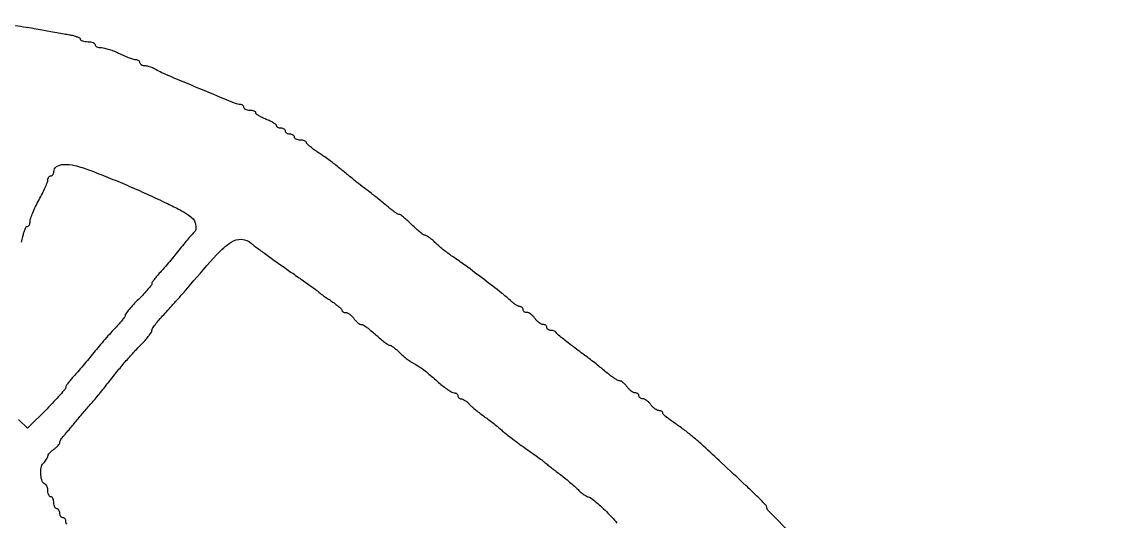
# Model space of a CAD drawing. Extents: x 375 to 2700, y 57 to 443.
# Drawn here: x 2333.2 to 2700, y 274.8 to 442.8 of the extents above; entities that cross this region are included whole.
import ezdxf

# ---------------------------------------------------------------- set-up
doc = ezdxf.new("R2010")
doc.units = 0

msp = doc.modelspace()

# ---------------------------------------------------------------- linework, layer by layer
for points in [[(2311.038966, 442.808116, 0.000006), (1547.582496, 442.770395, 0.000004), (781.411696, 442.718569, 0.042202)], [(2638.70891, 223.457451, -0.000099), (2611.574739, 250.952461, -0.0001), (2584.457334, 278.452316, -0.197041), (2584, 279.567762, 0.196981), (2583.716473, 280.259519, 0.004412), (2581.122566, 282.84623, 0.005462), (2576.983212, 286.814201, 0.000865), (2568.759631, 294.5, 0.002276), (2562.704622, 300.088208, 0.01011), (2559.066212, 303.282923, 0.01542), (2556.1008, 305.629859, 0.01202), (2552.742795, 308, -0.012854), (2551.313639, 309.0123, -0.01849), (2550.107091, 309.985937, -0.014495), (2549.182058, 310.838986, -0.199526), (2549.006833, 311.25, 0.165979), (2548.906233, 311.53615, 0.094231), (2548.62623, 311.779688, 0.075548), (2548.210569, 311.944332, 0.056644), (2547.720759, 312, -0.115942), (2547.128761, 312.139145, -0.043072), (2546.393849, 312.5875, -0.039803), (2545.646083, 313.234732, -0.038332), (2545, 314, 0.038332), (2544.353917, 314.765268, 0.039803), (2543.606151, 315.4125, 0.043072), (2542.871239, 315.860855, 0.115942), (2542.279241, 316, -0.07663), (2541.790518, 316.075344, -0.089631), (2541.375777, 316.29375, -0.10076), (2541.098521, 316.618634, -0.127083), (2541, 317, 0.127083), (2540.901479, 317.381366, 0.10076), (2540.624223, 317.70625, 0.089631), (2540.209482, 317.924656, 0.07663), (2539.720759, 318, -0.115942), (2539.128761, 318.139145, -0.043072), (2538.393849, 318.5875, -0.039803), (2537.646083, 319.234732, -0.038332), (2537, 320, 0.031071), (2536.372484, 320.765534, 0.035326), (2535.679588, 321.412859, 0.03795), (2535.022185, 321.86738, 0.13274), (2534.529241, 322.001221, -0.120402), (2533.959271, 322.141208, -0.017831), (2532.921089, 322.730329, -0.019227), (2531.724059, 323.532244, -0.015481), (2530.5, 324.481574, 0.001368), (2527.469887, 326.971672, 0.005969), (2525.655066, 328.418978, 0.004852), (2523.648312, 329.949494, 0.000693), (2519.5, 333.041184, -0.005019), (2517.176916, 334.804023, -0.007277), (2515.164583, 336.410535, -0.004062), (2513.504009, 337.799033, -0.112483), (2513.166667, 338.25, 0.12921), (2512.936478, 338.537453, 0.058488), (2512.515104, 338.779687, 0.052342), (2511.983289, 338.944374, 0.048968), (2511.416667, 339, -0.068857), (2510.8752, 339.074923, -0.085122), (2510.416146, 339.29375, -0.099913), (2510.109202, 339.618662, -0.140362), (2510, 340, 0.127083), (2509.901479, 340.381366, 0.10076), (2509.624223, 340.70625, 0.089631), (2509.209482, 340.924656, 0.07663), (2508.720759, 341, -0.115942), (2508.128761, 341.139145, -0.043072), (2507.393849, 341.5875, -0.039803), (2506.646083, 342.234732, -0.038332), (2506, 343, 0.038332), (2505.353917, 343.765268, 0.039803), (2504.606151, 344.4125, 0.043072), (2503.871239, 344.860855, 0.115942), (2503.279241, 345, -0.07663), (2502.790518, 345.075344, -0.089631), (2502.375777, 345.29375, -0.10076), (2502.098521, 345.618634, -0.127083), (2502, 346, 0.102684), (2501.920799, 346.381587, 0.098731), (2501.695753, 346.70625, 0.097045), (2501.359597, 346.92379, 0.095508), (2500.964267, 347, -0.115842), (2500.425704, 347.126474, -0.024807), (2499.582339, 347.599232, -0.024668), (2498.637981, 348.259045, -0.021321), (2497.714267, 349.039938, 0.02026), (2494.73092, 351.572878, 0.003342), (2488.748531, 356.184568, 0.003864), (2482.577399, 360.80151, 0.011179), (2478.210695, 363.86802, -0.01271), (2476.682228, 364.948386, -0.008875), (2475.012528, 366.24014, -0.00896), (2473.454999, 367.536479, -0.018339), (2472.291071, 368.61802, 0.01783), (2471.31156, 369.530056, 0.022336), (2470.338192, 370.300293, 0.021286), (2469.483522, 370.862927, 0.135731), (2468.987879, 371, -0.155132), (2468.457087, 371.168747, -0.013501), (2467.309148, 372.028125, -0.016731), (2465.974429, 373.159391, -0.012215), (2464.566667, 374.5, 0.010389), (2463.168873, 375.840882, 0.014646), (2461.864687, 376.972234, 0.010768), (2460.746499, 377.846768, 0.161543), (2460.283333, 378.001221, -0.130992), (2459.838727, 378.120477, -0.015513), (2458.961471, 378.662663, -0.017689), (2457.942672, 379.389964, -0.013646), (2456.883377, 380.251221, 0.005735), (2455.64471, 381.291294, 0.002905), (2454.062596, 382.573796, 0.002885), (2452.413788, 383.879014, 0.004299), (2450.955126, 385, -0.003864), (2448.604373, 386.803312, -0.00255), (2445.928681, 388.910962, -0.002428), (2443.100885, 391.184413, -0.002401), (2440.284704, 393.493664, 0.0061), (2438.553007, 394.89235, 0.008922), (2436.992166, 396.077363, 0.007597), (2435.215463, 397.335967, 0.003075), (2432.756833, 399, -0.012837), (2431.322294, 400.012301, -0.018478), (2430.111214, 400.985937, -0.014468), (2429.182478, 401.839121, -0.200038), (2429.006833, 402.25, 0.235264), (2428.860315, 402.537561, 0.070061), (2428.414507, 402.779688, 0.05381), (2427.766477, 402.94525, 0.03567), (2427, 403, -0.048028), (2426.234582, 403.073693, -0.068025), (2425.5875, 403.29375, -0.088204), (2425.151477, 403.618118, -0.191087), (2425, 404, 0.148195), (2424.884432, 404.381354, 0.098894), (2424.559375, 404.70625, 0.082425), (2424.073457, 404.925306, 0.064853), (2423.5, 405, -0.064853), (2422.926543, 405.074694, -0.082425), (2422.440625, 405.29375, -0.098894), (2422.115568, 405.618646, -0.148195), (2422, 406, 0.148195), (2421.884432, 406.381354, 0.098894), (2421.559375, 406.70625, 0.082425), (2421.073457, 406.925306, 0.064853), (2420.5, 407, -0.052256), (2419.92609, 407.060145, -0.072132), (2419.440625, 407.238923, -0.092083), (2419.114479, 407.502939, -0.178521), (2419, 407.813354, 0.231074), (2418.808264, 408.206081, 0.026011), (2417.971875, 408.791189, 0.027303), (2416.840808, 409.414732, 0.018834), (2415.5, 410, -0.018834), (2414.159192, 410.585268, -0.027303), (2413.028125, 411.208811, -0.026011), (2412.191736, 411.793919, -0.231074), (2412, 412.186646, 0.223848), (2411.853242, 412.498028, 0.076066), (2411.4125, 412.761077, 0.057859), (2410.765855, 412.940501, 0.038787), (2410, 413, -0.048028), (2409.234582, 413.073693, -0.068025), (2408.5875, 413.29375, -0.088204), (2408.151477, 413.618118, -0.191087), (2408, 414, 0.122587), (2407.905066, 414.381391, 0.100764), (2407.637622, 414.70625, 0.091114), (2407.237594, 414.924504, 0.0796), (2406.766373, 415, -0.097838), (2405.15693, 415.317972, -0.000794), (2393.128839, 420.286069, -0.002232), (2381.977347, 424.971313, -0.026445), (2377.763569, 427.033334, 0.031354), (2376.987936, 427.403505, 0.023378), (2376.092603, 427.716042, 0.023818), (2375.217543, 427.931553, 0.0485), (2374.513569, 428, -0.064244), (2373.934903, 428.074659, -0.081991), (2373.444611, 428.29375, -0.098698), (2373.116595, 428.618641, -0.149454), (2373, 429, 0.130303), (2372.898901, 429.381353, 0.100665), (2372.61455, 429.70625, 0.088552), (2372.18919, 429.924762, 0.074616), (2371.687829, 430, -0.075794), (2370.941119, 430.113847, -0.012255), (2369.545124, 430.5875, -0.013285), (2367.917199, 431.234286, -0.011331), (2366.236136, 432, 0.017278), (2364.50102, 432.765555, 0.01709), (2362.710907, 433.4125, 0.017226), (2361.108138, 433.870206, 0.061005), (2360.048306, 434, -0.046853), (2359.264343, 434.073623, -0.066823), (2358.60169, 434.29375, -0.086952), (2358.154712, 434.618034, -0.194833), (2358, 435, 0.226478), (2357.817169, 435.382936, 0.074992), (2357.265625, 435.70625, 0.057076), (2356.457356, 435.926884, 0.038131), (2355.5, 436, -0.034023), (2354.542417, 436.065235, -0.05198), (2353.734375, 436.262896, -0.067578), (2353.178146, 436.551573, -0.243954), (2353, 436.894965, 0.271017), (2352.777349, 437.275562, 0.035862), (2351.898438, 437.689834, 0.033562), (2350.686856, 438.066839, 0.021964), (2349.25, 438.344143, -0.005403), (2347.427991, 438.633571, -0.002278), (2344.985938, 439.060052, -0.002253), (2342.380209, 439.539487, -0.002937), (2340, 440.003019, 0.009281), (2337.330627, 440.487793, 0.004031), (2333.765625, 441.037625, 0.003987), (2329.965314, 441.561513, 0.005291)], [(2333.10207, 368.701842, 0.031787), (2333.584779, 370.600219, -0.02374), (2333.893751, 371.902681, -0.035424), (2334.296286, 373.001314, -0.038738), (2334.727652, 373.791935, -0.253717), (2335.111291, 374, 0.187592), (2335.452051, 374.132511, 0.087966), (2335.744263, 374.514063, 0.068311), (2335.945634, 375.080304, 0.048768), (2336.018115, 375.75, -0.08341), (2336.194896, 376.739524, -0.013391), (2336.906838, 378.575057, -0.014486), (2337.875143, 380.710275, -0.012261), (2339.018115, 382.909769, 0.009647), (2340.160009, 385.079394, 0.0123), (2341.124071, 387.124111, 0.0103), (2341.848173, 388.859063, 0.093971), (2342, 389.659769, -0.07298), (2342.07515, 390.171898, -0.087629), (2342.29375, 390.606307, -0.100527), (2342.618655, 390.896713, -0.133028), (2343, 391, 0.140362), (2343.381338, 391.109202, 0.099913), (2343.70625, 391.416146, 0.085122), (2343.925077, 391.8752, 0.068857), (2344, 392.416667, -0.254261), (2344.918519, 394.106143, -0.13391), (2347.260524, 394.852786, -0.071691), (2351.045423, 394.470146, -0.029164), (2356, 392.925556, -0.005749), (2362.317833, 390.460479, -0.005517), (2368.665211, 387.817605, -0.005256), (2375.240868, 384.911917, -0.004237), (2382.246773, 381.655757, -0.009684), (2386.49589, 379.535103, -0.031106), (2389.199705, 377.897879, -0.048061), (2390.865358, 376.48718, -0.127559), (2391.632121, 375.142666, -0.039086), (2391.811196, 374.193151, -0.047623), (2391.823042, 373.289016, -0.054749), (2391.680718, 372.554765, -0.161906), (2391.385347, 372.142666, 0.053804), (2390.858535, 371.666069, 0.004087), (2389.590971, 370.220033, 0.005589), (2388.109004, 368.461905, 0.004226), (2386.520086, 366.5, -0.003934), (2384.793808, 364.365939, -0.003124), (2382.896919, 362.0875, -0.003157), (2381.111607, 359.997054, -0.007899), (2379.774714, 358.5, 0.011879), (2378.715162, 357.294332, 0.016087), (2377.820249, 356.153207, 0.013037), (2377.140768, 355.174386, 0.144692), (2377.004627, 354.723684, -0.169545), (2376.83521, 354.247563, -0.007228), (2375.679484, 352.853536, -0.011695), (2374.224543, 351.227925, -0.00799), (2372.5, 349.447368, 0.009038), (2370.775932, 347.659817, 0.013027), (2369.321875, 346.012599, 0.008745), (2368.181311, 344.601159, 0.167069), (2368, 344.073684, -0.153053), (2367.84177, 343.568882, -0.013334), (2367.035429, 342.472582, -0.016545), (2365.974085, 341.196841, -0.012099), (2364.716353, 339.85, 0.010048), (2363.177572, 338.21569, 0.004594), (2361.232161, 336.024349, 0.004547), (2359.224843, 333.678249, 0.006252), (2357.466353, 331.530763, -0.004317), (2355.746378, 329.413652, -0.00345), (2353.857304, 327.160823, -0.003487), (2352.079737, 325.099734, -0.008808), (2350.75, 323.632449, 0.013721), (2349.696825, 322.447132, 0.018117), (2348.807813, 321.308166, 0.015675), (2348.142703, 320.325868, 0.141901), (2348, 319.833167, -0.177414), (2347.798831, 319.284065, -0.004911), (2346.114696, 317.333282, -0.009525), (2344.041443, 315.067444, -0.006326), (2341.581945, 312.544908), (2335.163889, 306.126852), (2332.091046, 309.063426, 0.009194)], [(2348.323597, 273.858792, -0.13519), (2348, 275.033741, 0.102601), (2347.923534, 275.402454, 0.098715), (2347.70625, 275.716162, 0.097067), (2347.381691, 275.926359, 0.095586), (2347, 276, -0.148195), (2346.618646, 276.115568, -0.098894), (2346.29375, 276.440625, -0.082425), (2346.074694, 276.926543, -0.064853), (2346, 277.5, 0.064853), (2345.925306, 278.073457, 0.082425), (2345.70625, 278.559375, 0.098894), (2345.381354, 278.884432, 0.148195), (2345, 279, -0.191087), (2344.618118, 279.151477, -0.088204), (2344.29375, 279.5875, -0.068025), (2344.073693, 280.234582, -0.048028), (2344, 281, 0.048028), (2343.926307, 281.765418, 0.068025), (2343.70625, 282.4125, 0.088204), (2343.381882, 282.848523, 0.191087), (2343, 283, -0.184457), (2342.61825, 283.145793, -0.090315), (2342.29375, 283.563021, -0.070178), (2342.073823, 284.183242, -0.050201), (2342, 284.916667, 0.041109), (2341.937572, 285.674686, 0.048796), (2341.751696, 286.368229, 0.055888), (2341.479241, 286.903229, 0.15433), (2341.154709, 287.166667, -0.212029), (2340.110265, 288.228148, -0.067226), (2339.602776, 290.443551, -0.065489), (2339.697066, 292.808206, -0.15491), (2340.499101, 294.356244, 0.025819), (2341.073569, 294.993316, 0.028525), (2341.559111, 295.666138, 0.029613), (2341.902575, 296.281808, 0.11289), (2342, 296.707812, -0.147581), (2342.126892, 297.128354, -0.032845), (2342.5875, 297.732043, -0.031392), (2343.234382, 298.385695, -0.025835), (2344, 299, 0.025835), (2344.765618, 299.614305, 0.031392), (2345.4125, 300.267957, 0.032845), (2345.873108, 300.871646, 0.147581), (2346, 301.292188, -0.099442), (2346.083722, 301.708983, -0.031131), (2346.367188, 302.282989, -0.029725), (2346.771609, 302.899757, -0.02887), (2347.25, 303.470571, 0.010405), (2347.919809, 304.212361, 0.002412), (2349.014062, 305.488499, 0.002489), (2350.259766, 306.970413, 0.002434), (2351.5, 308.475663, -0.003201), (2352.795289, 310.042829, -0.002578), (2354.207052, 311.71127, -0.002605), (2355.527042, 313.238859, -0.006676), (2356.50273, 314.32652, 0.010426), (2357.506837, 315.462893, 0.003384), (2358.944481, 317.183415, 0.003371), (2360.516902, 319.117757, 0.003787), (2362.00273, 321, -0.004933), (2365.216166, 325.051639, -0.007771), (2368.062285, 328.458651, -0.008473), (2370.818465, 331.548238, -0.00783), (2373.75, 334.626238, 0.014779), (2374.994612, 335.969935, 0.019361), (2376.045312, 337.27227, 0.017196), (2376.82693, 338.400762, 0.143821), (2377, 338.990001, -0.150252), (2377.189472, 339.606279, -0.012585), (2378.172204, 340.977855, -0.015866), (2379.461992, 342.577357, -0.011581), (2380.990483, 344.273334, 0.005178), (2382.879779, 346.316426, 0.002366), (2385.306028, 349.020917, 0.002343), (2387.834969, 351.893849, 0.003227), (2390.078046, 354.5, -0.008239), (2398.898835, 364.543152, -0.0609), (2403.714918, 368.699315, -0.165683), (2407.239989, 369.644413, -0.170389), (2410.561439, 368.224549, 0.025391), (2411.822793, 367.181943, 0.002746), (2414.868048, 364.940664, 0.003365), (2418.528908, 362.314672, 0.002706), (2422.5, 359.538551, -0.001436), (2426.368666, 356.848636, -0.002191), (2429.709375, 354.489679, -0.00077), (2432.578889, 352.437873, -0.057809), (2433, 352.055076, 0.05306), (2433.363161, 351.718622, 0.003954), (2434.45268, 350.918693, 0.005445), (2435.773033, 349.98697, 0.004108), (2437.243167, 348.991074, -0.012865), (2438.677706, 347.982193, -0.018521), (2439.888786, 347.011441, -0.014516), (2440.817379, 346.16055, -0.200342), (2440.993167, 345.75, 0.165979), (2441.093767, 345.46385, 0.094231), (2441.37377, 345.220312, 0.075548), (2441.789431, 345.055668, 0.056644), (2442.279241, 345, -0.115942), (2442.871239, 344.860855, -0.043072), (2443.606151, 344.4125, -0.039803), (2444.353917, 343.765268, -0.038332), (2445, 343, 0.032693), (2445.631565, 342.234601, 0.036446), (2446.336446, 341.5875, 0.039312), (2447.010579, 341.134917, 0.128871), (2447.525342, 341, -0.141111), (2448.144843, 340.821612, -0.014759), (2449.413243, 339.971875, -0.01737), (2450.887719, 338.840441, -0.01308), (2452.430275, 337.5, 0.010039), (2453.954374, 336.159245, 0.014048), (2455.372409, 335.028125, 0.010333), (2456.584564, 334.154388, 0.152131), (2457.080238, 334, -0.141274), (2457.534639, 333.868995, -0.019094), (2458.362382, 333.303234, -0.020772), (2459.312135, 332.536325, -0.016145), (2460.281061, 331.62803, 0.01917), (2461.361459, 330.627447, 0.013427), (2462.649662, 329.581731, 0.013571), (2463.939681, 328.645344, 0.027342), (2465.01353, 327.992759, -0.013581), (2466.795031, 326.97615, -0.0264), (2468.147748, 326.05367, -0.014412), (2469.831791, 324.69153, -0.001677), (2473.5, 321.523965, 0.013975), (2475.123157, 320.190591, 0.017913), (2476.692187, 319.061122, 0.015933), (2478.046794, 318.218932, 0.127132), (2478.75, 318.023203, -0.078229), (2479.227515, 317.938921, -0.089013), (2479.632812, 317.713066, -0.098733), (2479.903946, 317.383219, -0.123417), (2480, 317, 0.112508), (2480.086938, 316.618528, 0.100182), (2480.332732, 316.29375, 0.094286), (2480.700197, 316.075852, 0.087025), (2481.132705, 316, -0.109941), (2481.678269, 315.878573, -0.035241), (2482.407758, 315.472002, -0.033215), (2483.18026, 314.890428, -0.031605), (2483.882705, 314.202559, 0.027156), (2484.741845, 313.34615, 0.009739), (2486.053044, 312.219067, 0.009629), (2487.54141, 311.036759, 0.011251), (2489, 309.97431, -0.008432), (2490.498362, 308.89577, -0.00638), (2492.107318, 307.663663, -0.006455), (2493.588769, 306.467642, -0.014878), (2494.663209, 305.521751, 0.019879), (2495.863842, 304.485888, 0.005173), (2497.87558, 302.918889, 0.005251), (2500.207021, 301.179725, 0.005342), (2502.561243, 299.5, -0.002492), (2504.837894, 297.895129, -0.00311), (2506.935166, 296.38125, -0.00252), (2508.680526, 295.091254, -0.023854), (2509.398034, 294.5, 0.015328), (2510.046463, 293.946846, 0.00279), (2511.284591, 292.965854, 0.003001), (2512.747646, 291.833983, 0.002719), (2514.272914, 290.681631, -0.008751), (2515.895291, 289.424885, -0.006419), (2517.651827, 287.976866, -0.006489), (2519.279735, 286.562749, -0.014298), (2520.47746, 285.431631, 0.019677), (2521.484718, 284.500679, 0.02394), (2522.500419, 283.714292, 0.023517), (2523.40024, 283.145206, 0.129951), (2523.949499, 283, -0.162531), (2524.573974, 282.791499, -0.009493), (2526.176676, 281.538691, -0.01358), (2528.048372, 279.931156, -0.009525), (2530.070381, 278.025331, -0.025419), (2533.601112, 274.197868, -0.17656)], [(2278.5, 94.065369, -0.000023), (2255.125535, 93.541908, -0.000011), (2224.8, 92.864846, -0.000011), (2192.965819, 92.155472, -0.000015), (2164.5, 91.522619, 0.000172)]]:
    msp.add_lwpolyline(points, format="xyb")

doc.saveas('drawing.dxf')
